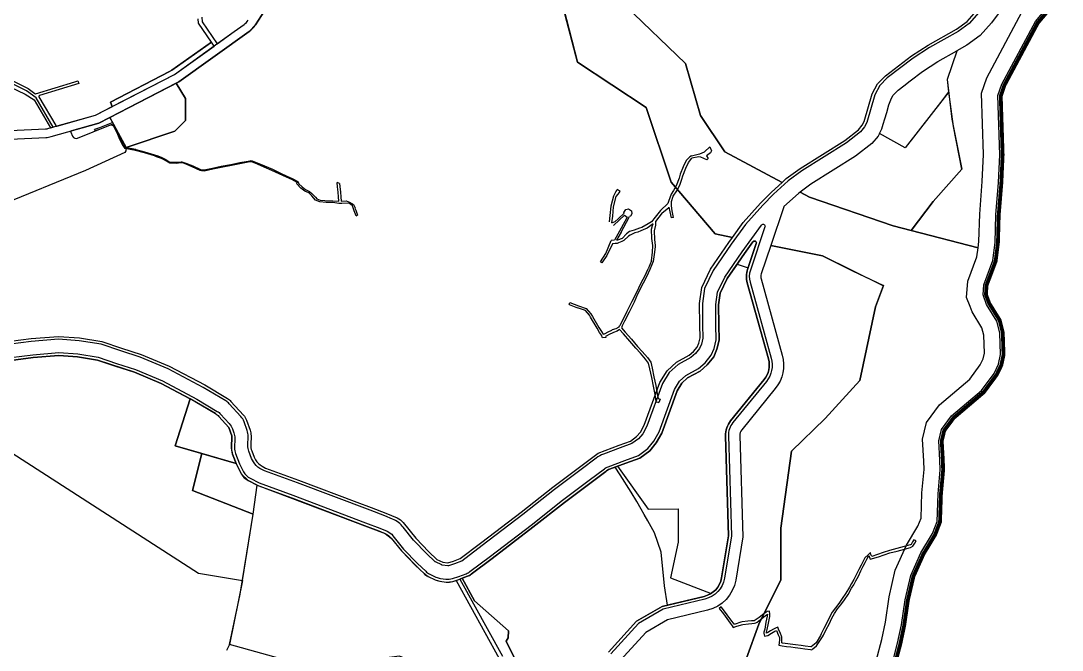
# Model space of a CAD drawing. Header units: millimetres. Extents: x 249769 to 250948, y 543138 to 544364.
# Drawn here: x 250351 to 250897, y 543634 to 543964 of the extents above; entities that cross this region are included whole.
import ezdxf

# ---------------------------------------------------------------- set-up
doc = ezdxf.new("R2010")
doc.units = ezdxf.units.MM
doc.linetypes.add('Character_Dash_E', pattern=[69, 15, -6, 30, -3, 15])
doc.layers.add('_Mixuse-HIgh', color=7, linetype='Continuous', lineweight=30, true_color=0xffa64d)
for name, color, linetype, lineweight in [('_Neighbourhood Green', 60, 'Continuous', 30), ('_Proposed Institutional', 150, 'Continuous', 30), ('_Proposed Road', 7, 'Continuous', 30), ('_Residential-Low', 41, 'Continuous', 30), ('_Steep Slope', 93, 'Continuous', 30), ('community green', 60, 'Continuous', 30), ('FOOTPATH', 1, 'Continuous', 30), ('Project Boundary', 233, 'Character_Dash_E', 30), ('Proposed Parking', 253, 'Continuous', 30)]:
    doc.layers.add(name, color=color, linetype=linetype, lineweight=lineweight)

# ---------------------------------------------------------------- blocks, each defined once
blk = doc.blocks.new('community green')
at = {"layer": 'community green'}
blk.add_lwpolyline([(250333.53, 543934.54), (250353.21, 543925.19), (250357.82, 543922.26), (250366.39, 543907.63), (250367.88, 543908.05), (250358.93, 543923.33), (250353.87, 543927.03), (250334.64, 543936.53)], dxfattribs=at)
blk.add_lwpolyline([(250801.01, 543904.7), (250802.3, 543907.09), (250802.98, 543909.47), (250803.8, 543912.34), (250804.77, 543915.74), (250805.91, 543919.7), (250807.29, 543923.23), (250808.1, 543924.78), (250810.71, 543927.43), (250813.7, 543929.7), (250817.13, 543932.31), (250823.56, 543937.2), (250827.59, 543939.81), (250831.62, 543942.43), (250841.53, 543947.99), (250841.51, 543947.8), (250836.44, 543932.89), (250837.23, 543926.43), (250833.65, 543921.84), (250814.44, 543897.22)], close=True, dxfattribs=at)
for points in [[(250736.42, 543847, 0.858243), (250734.66, 543847.91), (250730.2, 543841.77), (250726.31, 543836.13), (250732.15, 543834.3)], [(250676.02, 543707.79), (250673.86, 543711.85), (250670.89, 543716.73), (250665.01, 543725.8), (250662.41, 543729.82), (250663.68, 543730.3), (250679.79, 543707.83), (250695.54, 543708), (250695.54, 543708), (250695.38, 543691.06), (250695.38, 543690.47), (250691.43, 543671.74), (250712.76, 543663.63, -0.082081), (250709.16, 543662.11), (250689.93, 543657.55), (250688.27, 543667.64), (250686.52, 543685.2), (250682.97, 543695.43), (250679.61, 543701.68), (250677.65, 543705.02)]]:
    blk.add_lwpolyline(points, format="xyb", close=True, dxfattribs=at)
at = {"layer": 'community green', "elevation": 2131.26}
blk.add_lwpolyline([(250676.02, 543707.79), (250673.86, 543711.85), (250670.89, 543716.73), (250665.01, 543725.8), (250662.41, 543729.82), (250663.68, 543730.3), (250679.79, 543707.83), (250695.54, 543708), (250695.54, 543708), (250695.38, 543691.06), (250695.38, 543690.47), (250691.43, 543671.74), (250712.76, 543663.63, -0.082081), (250709.16, 543662.11), (250689.93, 543657.55), (250688.27, 543667.64), (250686.52, 543685.2), (250682.97, 543695.43), (250679.61, 543701.68), (250677.65, 543705.02)], format="xyb", close=True, dxfattribs=at)
at = {"layer": 'community green'}
blk.add_lwpolyline([(250611.54, 543625.88), (250605.34, 543638.67), (250606.32, 543640.36), (250606.47, 543644.02), (250588.72, 543659.78), (250582.28, 543671.57), (250581.07, 543671.11), (250603.29, 543630.74, -0.100132)], format="xyb", dxfattribs=at)
blk.add_lwpolyline([(250611.54, 543625.88), (250605.34, 543638.67), (250606.32, 543640.36), (250606.47, 543644.02), (250588.72, 543659.78), (250582.28, 543671.57), (250581.07, 543671.11), (250603.29, 543630.74, -0.100132)], format="xyb", dxfattribs=at)
blk = doc.blocks.new('g')
at = {"layer": '_Steep Slope'}
for p, q in [((250633.32, 543978.13), (250642.73, 543941.98)), ((250699.26, 543941.26), (250667.65, 543971.79)), ((250867.78, 543973.48), (250859.64, 543962.64)), ((250857.25, 543933.86), (250875.64, 543968.23)), ((250859.64, 543962.64), (250853.7, 543955.98)), ((250853.7, 543955.98), (250846.86, 543950.99)), ((250846.86, 543950.99), (250841.53, 543947.99)), ((250841.51, 543947.8), (250836.44, 543932.89)), ((250841.53, 543947.99), (250841.51, 543947.8)), ((250642.73, 543941.98), (250678.72, 543918.21)), ((250707.15, 543914.13), (250699.26, 543941.26)), ((250854.52, 543925.77), (250857.25, 543933.86)), ((250836.44, 543932.89), (250838.96, 543912.17)), ((250855.55, 543893.6), (250854.52, 543925.77)), ((250678.72, 543918.21), (250691.83, 543879.18)), ((250719.95, 543895.09), (250707.15, 543914.13)), ((250838.96, 543912.17), (250844.12, 543885.97)), ((250749.96, 543879.03), (250719.95, 543895.09)), ((250854.91, 543879.56), (250855.55, 543893.6)), ((250844.12, 543885.97), (250829.12, 543869.05)), ((250691.83, 543879.18), (250714.94, 543852.02)), ((250744.32, 543873.95), (250749.96, 543879.03)), ((250853.52, 543862.47), (250854.91, 543879.56)), ((250738.66, 543868.11), (250744.32, 543873.95)), ((250758.48, 543873.26), (250750.83, 543866.35)), ((250759.43, 543873.96), (250758.48, 543873.26)), ((250764.3, 543871.36), (250759.43, 543873.96)), ((250729.62, 543857.98), (250738.66, 543868.11)), ((250808.18, 543856.3), (250764.3, 543871.36)), ((250829.12, 543869.05), (250817.67, 543853.85)), ((250750.8, 543866.26), (250744.01, 543846.04)), ((250853.11, 543848.14), (250853.52, 543862.47)), ((250723.94, 543850.17), (250729.62, 543857.98)), ((250714.94, 543852.02), (250723.94, 543850.17)), ((250817.67, 543853.85), (250808.18, 543856.3)), ((250852.69, 543844.82), (250817.67, 543853.85)), ((250817.67, 543853.85), (250852.69, 543844.82)), ((250744.01, 543846.04), (250771.15, 543840.47)), ((250852.69, 543844.82), (250853.11, 543848.14)), ((250771.15, 543840.47), (250786.84, 543832.76)), ((250852.09, 543840.1), (250852.69, 543844.82)), ((250847.25, 543827.23), (250852.09, 543840.1)), ((250786.84, 543832.76), (250803.03, 543824.94)), ((250803.03, 543824.94), (250798.92, 543813.8)), ((250846.67, 543818.77), (250847.25, 543827.23)), ((250848.47, 543813.99), (250846.67, 543818.77)), ((250798.92, 543813.8), (250790.71, 543775.19)), ((250849.5, 543811.24), (250848.47, 543813.99)), ((250854.68, 543802.89), (250849.5, 543811.24)), ((250855.67, 543798.98), (250854.68, 543802.89)), ((250855.98, 543789.53), (250855.67, 543798.98)), ((250853.83, 543783.38), (250855.34, 543786.51)), ((250855.34, 543786.51), (250855.98, 543789.53)), ((250848.28, 543775.89), (250853.83, 543783.38)), ((250790.71, 543775.19), (250772.6, 543755.37)), ((250832.5, 543762.48), (250848.28, 543775.89)), ((250825.69, 543753.3), (250832.5, 543762.48)), ((250772.6, 543755.37), (250754.83, 543738.28)), ((250823.56, 543744.43), (250825.69, 543753.3)), ((250824.21, 543733.03), (250823.56, 543744.43)), ((250754.83, 543738.28), (250749.32, 543697.81)), ((250824.35, 543728.62), (250824.21, 543733.03)), ((250823.24, 543716.43), (250824.35, 543728.62)), ((250822.79, 543703.09), (250823.24, 543716.43)), ((250815.17, 543688.92), (250821.16, 543698.82)), ((250821.16, 543698.82), (250822.79, 543703.09)), ((250749.32, 543697.81), (250749.32, 543670.81)), ((250809.29, 543675.79), (250815.17, 543688.92)), ((250806.03, 543661.92), (250809.29, 543675.79)), ((250749.32, 543670.81), (250737.7, 543647.57)), ((250804.13, 543648.64), (250806.03, 543661.92)), ((250737.7, 543647.57), (250731.21, 543629.8)), ((250802.2, 543639.52), (250804.13, 543648.64)), ((250799.24, 543628.37), (250802.2, 543639.52))]:
    blk.add_line(p, q, dxfattribs=at)
blk.add_lwpolyline([(250340.17, 543750.34), (250340.66, 543740.79), (250443.94, 543674.26), (250467.03, 543670.36), (250460.2, 543636.8), (250458.73, 543633.71)], dxfattribs=at)
blk.add_arc((250762.17, 543862.44), 12, 161.0097, 161.4372, dxfattribs=at)

msp = doc.modelspace()

# ---------------------------------------------------------------- linework, layer by layer
at = {"layer": '_Mixuse-HIgh'}
for points in [[(250808.18, 543856.3), (250817.67, 543853.85), (250829.1, 543869.07), (250844.12, 543885.97), (250839.85, 543908.37), (250837.32, 543926.55), (250814.44, 543897.22), (250800.98, 543904.72), (250800.22, 543903.32), (250796.97, 543899.36), (250788.51, 543892.85), (250764.99, 543878.03), (250759.44, 543873.96), (250764.3, 543871.36), (250808.18, 543856.3)], [(250726.31, 543836.13), (250721.14, 543828.65), (250717.54, 543821.01), (250716.67, 543814.93), (250716.78, 543804.47), (250716.94, 543796.39), (250715.74, 543791.58), (250714.12, 543787.68), (250710.75, 543783.39), (250707.01, 543780.19), (250700.34, 543776.56), (250697.41, 543773.9), (250694.96, 543769.86), (250686.82, 543747.68), (250683.98, 543742.51), (250680.56, 543738.44), (250675.3, 543734.59), (250667.2, 543731.62), (250663.68, 543730.3)]]:
    msp.add_lwpolyline(points, dxfattribs=at)
for points in [[(250658.93, 543632.88), (250673.65, 543649.11), (250687, 543656.85), (250709.16, 543662.11, 0.302153), (250718.22, 543671.83), (250721.87, 543693.88), (250720.29, 543746.14, -0.180131), (250722.97, 543754.08), (250740.56, 543775.72, 0.243195), (250742.81, 543786.51), (250731.69, 543826.43, -0.15002), (250731.87, 543833.47), (250736.42, 543847, 0.858243), (250734.66, 543847.91), (250730.2, 543841.77), (250721.14, 543828.65), (250717.54, 543821.01), (250716.67, 543814.93), (250716.78, 543804.47), (250716.94, 543796.39), (250715.74, 543791.58), (250714.12, 543787.68), (250710.75, 543783.39), (250707.01, 543780.19), (250700.34, 543776.56), (250697.41, 543773.9), (250694.96, 543769.86), (250686.82, 543747.68), (250683.98, 543742.51), (250680.56, 543738.44), (250675.3, 543734.59), (250668.02, 543731.92), (250659.53, 543728.75, 0.0732), (250657.49, 543727.62), (250649.79, 543721.76), (250635.81, 543711.38), (250619.27, 543698.31), (250597.91, 543682.02), (250587.02, 543673.73, -0.071627), (250585.03, 543672.63), (250582.28, 543671.57), (250588.72, 543659.78), (250606.47, 543644.02), (250606.32, 543640.36), (250605.34, 543638.67), (250611.56, 543625.83)], [(250731.21, 543629.8), (250737.7, 543647.57), (250749.32, 543670.81), (250749.32, 543697.81), (250754.83, 543738.28), (250772.6, 543755.37), (250790.71, 543775.19), (250798.92, 543813.8), (250803.03, 543824.94), (250802.54, 543825.06), (250771.15, 543840.47), (250744.01, 543846.04), (250738.98, 543831.08, 0.15002), (250738.92, 543828.44), (250750.04, 543788.52, -0.243195), (250746.38, 543770.99), (250728.79, 543749.35, 0.180131), (250727.78, 543746.37), (250729.39, 543693.37), (250725.62, 543670.61, -0.302153), (250710.89, 543654.82), (250689.81, 543649.81), (250678.43, 543643.2), (250665.22, 543628.65)]]:
    msp.add_lwpolyline(points, format="xyb", dxfattribs=at)
at = {"layer": '_Neighbourhood Green'}
msp.add_lwpolyline([(250801.01, 543904.7), (250802.3, 543907.09), (250802.98, 543909.47), (250803.8, 543912.34), (250804.77, 543915.74), (250805.91, 543919.7), (250807.29, 543923.23), (250808.1, 543924.78), (250810.71, 543927.43), (250813.7, 543929.7), (250817.13, 543932.31), (250823.56, 543937.2), (250831.62, 543942.43), (250841.53, 543947.99), (250841.51, 543947.8), (250836.44, 543932.89), (250837.23, 543926.43), (250833.65, 543921.84), (250814.44, 543897.22)], close=True, dxfattribs=at)
msp.add_lwpolyline([(250736.42, 543847, 0.858243), (250734.66, 543847.91), (250730.2, 543841.77), (250726.31, 543836.13), (250732.15, 543834.3)], format="xyb", close=True, dxfattribs=at)
at = {"layer": '_Proposed Institutional'}
for points in [[(250491.2, 543988.63), (250473.84, 543961.55), (250470.58, 543958.12), (250433.72, 543931.78), (250432.22, 543931.01), (250437.28, 543922.98), (250437.14, 543911.41), (250431.62, 543905.89), (250406.15, 543897.28), (250405.93, 543895.59), (250405.31, 543894.67), (250384.85, 543885.21), (250339.39, 543866.73)], [(250667.71, 543971.72), (250699.26, 543941.26), (250707.15, 543914.13), (250719.95, 543895.09), (250749.96, 543879.03), (250752.16, 543881.02), (250759.36, 543886.3), (250782.78, 543901.06), (250789.97, 543906.59), (250791.91, 543908.95), (250792.99, 543910.93), (250797.15, 543925.43), (250799.94, 543930.73), (250804.08, 543934.95), (250817.81, 543945.38), (250826.45, 543950.99), (250841.45, 543959.42), (250846.95, 543963.44), (250851.9, 543968.98)]]:
    msp.add_lwpolyline(points, dxfattribs=at)
msp.add_lwpolyline([(250345.48, 543795.81), (250356.22, 543797.2), (250370.67, 543798.37), (250381.69, 543797.58), (250393.39, 543795.69), (250403.72, 543792.24), (250413.88, 543788.93), (250428.71, 543782.78), (250447.25, 543772.89), (250459.25, 543765.71, -0.072942), (250461.04, 543764.25), (250467.56, 543757.12, -0.098969), (250469.18, 543754.43), (250471.07, 543749.2, -0.093269), (250471.54, 543746.28), (250471.41, 543741.44, 0.097952), (250471.93, 543738.38), (250473.21, 543735.04), (250473.95, 543733.66, 0.15243), (250477.34, 543730.31), (250479.2, 543729.34), (250496.36, 543723.06), (250527.09, 543711.46), (250534.49, 543708.67), (250542.22, 543705.78), (250548.2, 543703.18, -0.121312), (250551.25, 543700.85), (250557.93, 543692.54), (250564.84, 543685.39), (250568.96, 543681.44), (250572.07, 543679.95), (250574.73, 543679.59), (250577.66, 543680.52), (250581.2, 543681.87), (250591.85, 543689.97), (250592.52, 543690.48), (250613.14, 543706.21), (250629.73, 543719.31), (250643.78, 543729.76), (250653.55, 543737.18), (250664.54, 543741.3), (250670.53, 543743.5), (250673.68, 543745.8), (250675.69, 543748.19), (250677.7, 543751.84), (250685.91, 543774.22), (250689.62, 543780.33), (250694.51, 543784.77), (250701.31, 543788.47), (250703.5, 543790.35), (250705.41, 543792.78), (250706.22, 543794.73), (250706.92, 543797.52), (250706.78, 543804.31), (250706.67, 543815.59), (250707.85, 543823.91), (250712.45, 543833.65), (250722.04, 543847.55), (250723.94, 543850.17), (250714.94, 543852.02), (250691.83, 543879.18), (250678.72, 543918.21), (250642.73, 543941.98), (250633.32, 543978.13)], format="xyb", dxfattribs=at)
for points in [[(250341.46, 543786.17), (250340.18, 543753.11), (250340.26, 543749.51), (250340.66, 543740.79), (250443.94, 543674.26), (250443.94, 543674.26), (250467.03, 543670.36), (250472.68, 543705.21), (250440.88, 543717.64), (250445.68, 543736.99), (250431.84, 543741.01), (250439.71, 543765.58), (250424.43, 543773.73), (250410.41, 543779.55), (250390.99, 543785.95), (250380.54, 543787.64), (250370.72, 543788.34), (250357.27, 543787.26), (250345.6, 543785.74)], [(250439.71, 543765.57), (250431.72, 543741.04), (250463.77, 543731.72), (250461.89, 543736.66), (250461.36, 543739.72), (250461.53, 543746.16), (250459.91, 543750.67), (250454.65, 543756.42), (250452.85, 543757.88)], [(250445.68, 543736.99), (250440.87, 543717.63), (250472.68, 543705.21), (250474.79, 543720.37), (250469.98, 543722.85), (250466.59, 543726.2), (250463.77, 543731.72)], [(250474.79, 543720.37), (250541.95, 543694.99), (250544.99, 543692.67), (250550.42, 543685.92), (250560.03, 543676.15), (250562.27, 543674), (250564.34, 543672.57), (250568.03, 543670.8), (250570.44, 543670.08), (250573.85, 543669.62), (250577.3, 543669.92), (250579.12, 543670.49), (250601.64, 543629.6), (250582.79, 543620.65), (250574.7, 543620.04), (250549.4, 543630.77), (250539.95, 543629.49), (250531.14, 543617.19), (250460.2, 543636.8), (250465.89, 543663.33), (250472.68, 543705.21)]]:
    msp.add_lwpolyline(points, close=True, dxfattribs=at)
at = {"layer": '_Proposed Road'}
for points in [[(250308.3, 543900), (250363.95, 543902.6, 0.056714), (250366.74, 543903.05), (250391.68, 543910.05), (250433.72, 543931.78), (250470.58, 543958.12, 0.095413), (250473.84, 543961.55), (250491.2, 543988.63)], [(250345.58, 543787.25), (250357.11, 543788.75), (250370.71, 543789.85), (250380.71, 543789.13), (250391.35, 543787.41), (250401.06, 543784.17), (250410.93, 543780.95), (250425.07, 543775.08), (250443.07, 543765.49), (250453.81, 543759.06, -0.072942), (250455.61, 543757.59), (250460.14, 543752.64, -0.098969), (250461.76, 543749.95), (250462.53, 543747.82, -0.093269), (250463, 543744.9), (250462.87, 543739.98, 0.097952), (250463.39, 543736.92), (250465.46, 543731.51), (250467.69, 543727.32, 0.15243), (250471.08, 543723.97), (250475.78, 543721.55), (250493.4, 543715.09), (250531.5, 543700.71), (250539.04, 543697.9), (250542.89, 543696.22, -0.121312), (250545.93, 543693.9), (250551.54, 543686.91), (250558.85, 543679.36), (250563.14, 543675.25, 0.079257), (250565.21, 543673.82), (250568.46, 543672.25, 0.078991), (250570.87, 543671.53), (250573.71, 543671.15, 0.109658), (250577.17, 543671.45), (250580.45, 543672.48), (250584.29, 543673.95, 0.071627), (250586.29, 543675.06), (250597, 543683.21), (250618.35, 543699.5), (250634.9, 543712.57), (250648.89, 543722.96), (250656.76, 543728.95, -0.0732), (250658.8, 543730.07), (250667.49, 543733.33), (250674.59, 543735.93), (250679.53, 543739.55), (250682.74, 543743.36), (250685.46, 543748.3), (250693.6, 543770.52), (250696.24, 543774.86), (250699.46, 543777.79), (250706.16, 543781.43), (250709.67, 543784.43), (250712.81, 543788.44), (250714.32, 543792.05), (250715.44, 543796.56), (250715.28, 543804.44), (250715.17, 543815.03), (250716.09, 543821.44), (250719.84, 543829.4), (250728.98, 543842.64), (250739.19, 543856.7, -0.858243), (250740.95, 543855.79), (250733.3, 543832.99, 0.15002), (250733.14, 543826.83), (250744.26, 543786.91, -0.243195), (250741.73, 543774.77), (250724.13, 543753.13, 0.180131), (250721.79, 543746.19), (250723.37, 543693.78), (250719.7, 543671.59, -0.302153), (250709.5, 543660.66), (250687.56, 543655.45), (250674.61, 543647.93), (250660.19, 543632.04)], [(250345.6, 543785.74), (250357.27, 543787.26), (250370.72, 543788.34), (250380.54, 543787.64), (250390.99, 543785.94), (250400.59, 543782.74), (250410.41, 543779.54), (250424.43, 543773.72), (250442.33, 543764.18), (250452.85, 543757.88, -0.072942), (250454.65, 543756.42), (250459.91, 543750.67), (250461.53, 543746.16), (250461.36, 543739.72, 0.097952), (250461.89, 543736.66), (250464.09, 543730.89), (250466.59, 543726.2, 0.15243), (250469.98, 543722.85), (250475.18, 543720.17), (250492.88, 543713.69), (250530.98, 543699.3), (250538.47, 543696.51), (250541.95, 543694.99, -0.121312), (250544.99, 543692.67), (250550.42, 543685.92), (250557.79, 543678.3), (250562.27, 543674, 0.079257), (250564.34, 543672.57), (250568.03, 543670.8, 0.078991), (250570.44, 543670.08), (250573.85, 543669.62, 0.109658), (250577.3, 543669.92), (250580.95, 543671.07), (250585.03, 543672.63, 0.071627), (250587.02, 543673.73), (250597.91, 543682.02), (250619.27, 543698.31), (250635.81, 543711.38), (250649.79, 543721.76), (250657.49, 543727.62, -0.0732), (250659.53, 543728.75), (250668.02, 543731.92), (250675.3, 543734.59), (250680.56, 543738.44), (250683.98, 543742.51), (250686.82, 543747.68), (250694.96, 543769.86), (250697.41, 543773.9), (250700.34, 543776.56), (250707.01, 543780.19), (250710.75, 543783.39), (250714.12, 543787.68), (250715.74, 543791.58), (250716.94, 543796.39), (250716.78, 543804.47), (250716.67, 543814.93), (250717.54, 543821.01), (250721.14, 543828.65), (250730.2, 543841.77), (250734.66, 543847.91, -0.858243), (250736.42, 543847), (250731.87, 543833.47, 0.15002), (250731.69, 543826.43), (250742.81, 543786.51, -0.243195), (250740.56, 543775.72), (250722.97, 543754.08, 0.180131), (250720.29, 543746.14), (250721.87, 543693.88), (250718.22, 543671.83, -0.302153), (250709.16, 543662.11), (250687, 543656.85), (250673.65, 543649.11), (250658.93, 543632.88)]]:
    msp.add_lwpolyline(points, format="xyb", dxfattribs=at)
msp.add_lwpolyline([(250807.39, 543625.94), (250810.47, 543637.55), (250812.51, 543647.16), (250814.39, 543660.34), (250817.38, 543673.06), (250822.71, 543684.97), (250828.83, 543695.07), (250831.24, 543701.39), (250831.72, 543715.9), (250832.86, 543728.36), (250832.7, 543733.4), (250832.12, 543743.66), (250833.55, 543749.63), (250838.75, 543756.64), (250854.53, 543770.05), (250861.13, 543778.96), (250863.44, 543783.73), (250864.51, 543788.78), (250864.13, 543800.18), (250862.6, 543806.25), (250857.16, 543815.01), (250855.28, 543820.04), (250855.64, 543825.4), (250860.4, 543838.04), (250861.6, 543847.48), (250862.01, 543862), (250863.4, 543879.03), (250864.05, 543893.55), (250863.07, 543924.51), (250865.08, 543930.48), (250882.71, 543963.43), (250894.57, 543977.53)], dxfattribs=at)
for points, elevation in [([(250853.06, 543968.03), (250847.96, 543962.32), (250842.26, 543958.16), (250827.22, 543949.7), (250818.67, 543944.15), (250805.07, 543933.83), (250801.16, 543929.84), (250798.54, 543924.87), (250794.39, 543910.35), (250793.16, 543908.11), (250791.02, 543905.51), (250783.64, 543899.83), (250760.21, 543885.06), (250753.11, 543879.86), (250745.37, 543872.87), (250739.76, 543867.09), (250730.79, 543857.04), (250723.26, 543846.68), (250713.75, 543832.9), (250709.31, 543823.48), (250708.17, 543815.49), (250708.28, 543804.34), (250708.42, 543797.35), (250707.65, 543794.26), (250706.72, 543792.01), (250704.59, 543789.3), (250702.16, 543787.23), (250695.38, 543783.54), (250690.78, 543779.37), (250687.27, 543773.57), (250679.07, 543751.21), (250676.94, 543747.34), (250674.72, 543744.7), (250671.25, 543742.16), (250665.06, 543739.89), (250656.35, 543736.63, 0.0732), (250652.52, 543734.52), (250644.68, 543728.56), (250630.64, 543718.12), (250614.06, 543705.03), (250592.76, 543688.78), (250582.05, 543680.63, -0.071627), (250581.8, 543680.49), (250578.16, 543679.1), (250575.07, 543678.13, -0.109658), (250574.64, 543678.09), (250571.8, 543678.47, -0.078991), (250571.49, 543678.56), (250568.24, 543680.13, -0.079257), (250567.98, 543680.3), (250563.79, 543684.32), (250556.8, 543691.55), (250551.39, 543698.28, 0.121312), (250545.69, 543702.64), (250541.66, 543704.39), (250533.96, 543707.26), (250495.84, 543721.66), (250478.6, 543727.97), (250476.23, 543729.19, -0.15243), (250472.84, 543732.54), (250471.84, 543734.42), (250470.43, 543738.12, -0.097952), (250469.9, 543741.18), (250470.03, 543746.04, 0.093269), (250469.56, 543748.96), (250467.87, 543753.64, 0.098969), (250466.25, 543756.33), (250460.09, 543763.07, 0.072942), (250458.29, 543764.54), (250446.51, 543771.58), (250428.07, 543781.42), (250413.36, 543787.52), (250403.25, 543790.82), (250393.03, 543794.22), (250381.52, 543796.09), (250370.68, 543796.87), (250356.38, 543795.71), (250345.5, 543794.3)], 2192), ([(250308.11, 543904.5), (250363.74, 543907.1, 0.056714), (250365.52, 543907.39), (250390.02, 543914.26), (250431.36, 543935.63), (250453.01, 543951.1), (250462.78, 543958.08), (250467.96, 543961.78, 0.095413), (250470.05, 543963.97)], 2284.87)]:
    msp.add_lwpolyline(points, format="xyb", dxfattribs=dict(at, elevation=elevation))
at = {"layer": '_Residential-Low'}
for points in [[(250335.28, 543937.89), (250354.67, 543928.31), (250358.18, 543925.58, 0.219564), (250358.6, 543925.52), (250379.15, 543931.82), (250380.69, 543932.3), (250380.69, 543932.3), (250380.7, 543932.3), (250381.24, 543930.91), (250360.64, 543924.58, 0.483989), (250360.36, 543923.85), (250369.18, 543908.8, 0.340856), (250369.75, 543908.57), (250390.02, 543914.26), (250398.84, 543918.81), (250397.87, 543921.13), (250397.87, 543921.13), (250428.88, 543937.16), (250430.06, 543937.77), (250450.78, 543952.57), (250444.06, 543962.51), (250443.85, 543964.75)], [(250445.78, 543965.6), (250446.01, 543963.2), (250453.8, 543951.66), (250462.78, 543958.08), (250467.96, 543961.78, 0.095413), (250470.05, 543963.97)]]:
    msp.add_lwpolyline(points, format="xyb", dxfattribs=at)
msp.add_lwpolyline([(250437.28, 543922.98), (250432.22, 543931.01), (250397.56, 543913.09), (250406.15, 543897.28), (250431.62, 543905.89), (250437.14, 543911.41)], close=True, dxfattribs=at)
at = {"layer": 'FOOTPATH'}
for p, q in [((250389.82, 543906.12), (250389.42, 543906.8)), ((250410.9, 543895.81), (250405.48, 543896.82)), ((250517.92, 543878.39), (250516.74, 543879.04)), ((250665.04, 543874.24), (250663.4, 543875.25)), ((250661.58, 543871.82), (250660.22, 543866.56)), ((250661.56, 543866.15), (250662.92, 543871.57)), ((250686.21, 543864.3), (250690.04, 543867.97)), ((250663.99, 543859.97), (250667.09, 543862.89)), ((250687.13, 543863.14), (250690.47, 543865.77)), ((250526.72, 543861.58), (250527.39, 543861.78)), ((250661.53, 543856.53), (250664.49, 543859.26)), ((250693.05, 543860.66), (250691.82, 543860.44)), ((250665.56, 543853.01), (250663.17, 543848.68)), ((250662.1, 543848.7), (250660.31, 543848.61)), ((250683.09, 543842.41), (250682.4, 543837.64)), ((250655.49, 543836.96), (250654.68, 543837.41)), ((250681.5, 543837.97), (250679.66, 543833.67)), ((250682.4, 543837.64), (250680.63, 543833.32)), ((250638.3, 543814.99), (250638.74, 543816.02)), ((250638.3, 543814.99), (250642.65, 543813.39)), ((250646.86, 543811.86), (250642.65, 543813.39)), ((250664.87, 543804.07), (250664.75, 543803.86)), ((250665.87, 543803.15), (250665.73, 543802.81)), ((250665.99, 543803.43), (250665.87, 543803.15)), ((250819.49, 543689.94), (250820.16, 543691.14)), ((250717.92, 543656.69), (250716.94, 543655.8))]:
    msp.add_line(p, q, dxfattribs=at)
for points in [[(250411.15, 543896.26), (250406.23, 543897.21), (250405.04, 543898.74), (250403.24, 543902.09), (250401.89, 543905.22), (250401.03, 543906.8), (250399.61, 543909.43), (250399.05, 543910.42), (250395.59, 543909.03), (250392.05, 543907.69), (250389.42, 543906.8)], [(250389.82, 543906.12), (250391.07, 543906.64), (250392.23, 543907), (250395.33, 543908.14), (250398.93, 543909.47), (250399.19, 543909.29), (250401.12, 543905.11), (250402.65, 543901.67), (250404.43, 543898.37), (250405.48, 543896.82)], [(250510.87, 543868.42), (250507.58, 543868.8), (250505.29, 543869.69), (250503.44, 543871.96), (250501.91, 543873.57), (250499.79, 543874.41), (250497.66, 543876.09), (250495.61, 543878.24), (250495.72, 543879.01), (250492.86, 543880.54), (250490.15, 543881.76), (250486.36, 543883.47), (250482.51, 543885.29), (250478.51, 543887.02), (250473.7, 543889.09), (250471.75, 543889.87), (250471.14, 543889.82), (250469.15, 543889.47), (250465.63, 543888.83), (250461.23, 543887.97), (250455.96, 543886.93), (250451.57, 543886.01), (250446.94, 543884.97), (250445.53, 543885.02), (250444.83, 543885.27), (250440.76, 543887.21), (250436.65, 543888.88), (250435.3, 543889.3), (250434.95, 543889.28), (250432.23, 543888.93), (250429.02, 543889.06), (250426.09, 543890.78), (250424.63, 543891.53), (250422.06, 543892.49), (250420.98, 543892.88), (250415.67, 543894.49), (250410.9, 543895.81)], [(250411.15, 543896.26), (250415.78, 543895.12), (250421.01, 543893.48), (250422.23, 543893.06), (250424.45, 543892.18), (250426.52, 543891.21), (250429.06, 543889.72), (250431.45, 543889.63), (250432.12, 543889.59), (250434.89, 543889.81), (250435.22, 543889.82), (250437.32, 543889.17), (250440.99, 543887.71), (250445.06, 543885.78), (250445.56, 543885.57), (250446.96, 543885.54), (250451.3, 543886.53), (250455.82, 543887.47), (250461.05, 543888.49), (250465.65, 543889.4), (250468.96, 543890.05), (250471.08, 543890.41), (250471.69, 543890.55), (250473.92, 543889.67), (250478.68, 543887.64), (250482.72, 543885.93), (250486.58, 543884.02), (250490.31, 543882.35), (250493.16, 543881.14), (250496.03, 543879.56), (250496.56, 543878.3), (250498.3, 543876.8), (250500.04, 543875.28), (250502.14, 543874.34), (250503.44, 543873.27), (250505.29, 543871.31)], [(250702.38, 543892.95), (250706.03, 543893.85), (250706.87, 543893.94), (250709.19, 543895.06), (250712.03, 543897.66), (250712.97, 543895.57), (250712.38, 543894.47), (250710.38, 543892.9), (250711.16, 543891.52), (250710.5, 543890.94), (250707.3, 543892.26), (250706.25, 543892.36), (250702.63, 543891.71)], [(250702.38, 543892.95), (250701.6, 543892.52), (250699.66, 543890.51), (250698.08, 543887.13), (250696.57, 543883.37), (250696.02, 543881.33), (250694.36, 543877.23), (250693.09, 543874.88), (250691.82, 543872.84), (250690.44, 543869), (250690.04, 543867.97)], [(250693.05, 543860.66), (250692.28, 543864.11), (250691.91, 543866.78), (250691.92, 543868.96), (250692.79, 543871.83), (250694.68, 543874.56), (250696.4, 543877.53), (250697.47, 543880.69), (250697.96, 543882.47), (250699.5, 543886.46), (250700.82, 543889.44), (250702.63, 543891.71)], [(250510.29, 543869.47), (250514.39, 543869.34), (250517.58, 543869.14), (250517.46, 543871.41), (250517.26, 543873.9), (250516.96, 543876.76), (250516.74, 543879.04)], [(250517.92, 543878.39), (250518.14, 543876.86), (250518.4, 543873.95), (250518.6, 543871.55), (250518.8, 543869.21), (250521.41, 543869.43), (250523.22, 543868.74), (250525.27, 543867.47), (250526.17, 543865.68), (250526, 543865.55), (250526.46, 543864.4), (250527.39, 543861.78)], [(250663.29, 543875.07), (250662.54, 543873.86), (250661.58, 543871.82)], [(250662.92, 543871.57), (250663.98, 543872.95), (250665.04, 543874.24)], [(250505.29, 543871.31), (250506.02, 543870.42), (250507.87, 543869.71), (250510.29, 543869.47)], [(250526.72, 543861.58), (250525.65, 543864.14), (250525.19, 543865.26), (250524.7, 543866.82), (250523.89, 543867.49), (250523.19, 543867.99), (250522.64, 543868.19), (250519.1, 543868.03), (250517.65, 543868.06), (250514.41, 543868.53), (250510.87, 543868.42)], [(250660.22, 543866.56), (250659.57, 543861.61), (250659.36, 543858.35)], [(250660.73, 543857.86), (250661.19, 543861.36), (250661.56, 543866.15)], [(250686.21, 543864.3), (250683.45, 543860.74), (250681.4, 543858.41), (250679.79, 543857.36), (250676.48, 543855.49), (250675.24, 543855.08), (250672.34, 543853.99), (250669.97, 543853.28), (250668.36, 543852.1), (250666.03, 543849.69), (250663.65, 543848.69), (250663.17, 543848.68)], [(250667.09, 543862.89), (250667.05, 543863.32), (250667.96, 543864.81), (250669.45, 543865.26), (250670.94, 543864.09), (250671.25, 543862.56), (250670.4, 543861.26), (250669.87, 543861.21)], [(250687.13, 543863.14), (250683.58, 543858.56), (250683.52, 543856.63), (250682.8, 543853.61), (250683.12, 543849.04)], [(250690.47, 543865.77), (250690.62, 543866.05), (250691.15, 543863.66), (250691.82, 543860.44)], [(250660.73, 543857.86), (250662.51, 543858.52), (250663.99, 543859.97)], [(250681.5, 543837.97), (250682.08, 543842.49), (250682.18, 543845.93), (250681.74, 543849.67), (250681.4, 543854.61), (250682.07, 543856.5), (250682.34, 543857.3), (250679.19, 543855.14), (250677.15, 543854.1), (250675.86, 543853.64), (250674.35, 543853.01), (250672.81, 543852.57), (250670.29, 543851.32), (250669.41, 543850.89), (250666.95, 543848.53), (250665.97, 543848.05), (250664.19, 543847.4), (250663.43, 543847.09), (250662.38, 543846.95), (250661.11, 543846.89)], [(250668.7, 543860.87), (250667.55, 543858.57), (250664.79, 543853.52), (250662.1, 543848.7)], [(250664.49, 543859.26), (250667.33, 543861.87), (250668.7, 543860.87)], [(250665.56, 543853.01), (250668.33, 543858.16), (250669.87, 543861.21)], [(250654.68, 543837.41), (250657.62, 543841.7), (250660.31, 543848.61)], [(250661.11, 543846.89), (250658.13, 543840.71), (250655.49, 543836.96)], [(250683.12, 543849.04), (250683.42, 543846.03), (250683.34, 543845.45), (250683.09, 543842.41)], [(250664.87, 543804.07), (250665.04, 543804.2), (250666.38, 543806.8), (250668.76, 543811.57), (250671.41, 543816.81), (250673.42, 543820.81), (250676.28, 543826.69), (250677.99, 543829.97), (250679.66, 543833.67)], [(250680.63, 543833.32), (250678.8, 543829.53), (250677.18, 543826.16), (250674.23, 543820.48), (250672.33, 543816.31), (250669.75, 543811.12), (250667.35, 543806.38), (250666.15, 543803.79), (250665.99, 543803.43)], [(250638.74, 543816.02), (250643.19, 543814.43), (250647.27, 543812.96), (250649.72, 543810.15), (250650.57, 543808.68), (250653.93, 543803.04), (250655.3, 543800.99), (250656.17, 543799.43), (250656.76, 543799.68), (250657.14, 543799.92), (250658.73, 543800.66), (250660.7, 543801.56), (250660.97, 543801.91), (250663.03, 543802.48), (250664.5, 543803.43), (250664.75, 543803.86)], [(250664.78, 543801.93), (250663.43, 543801.15), (250661.52, 543800.37), (250661.15, 543800.18), (250659.3, 543799.4), (250657.71, 543798.53), (250657.38, 543798.29), (250657.6, 543797.77), (250655.76, 543797.57), (250655.24, 543798.91), (250654.3, 543800.33), (250653.03, 543802.57), (250649.56, 543808.35), (250648.9, 543809.47), (250646.86, 543811.86), (250642.65, 543813.39)], [(250684.01, 543764.03), (250683.74, 543765.48), (250683.33, 543767.94), (250682.59, 543772.19), (250681.6, 543776.81), (250680.61, 543781.35), (250679.91, 543784.37), (250678.37, 543786.48), (250675.74, 543789.48), (250673.31, 543792.16), (250670.17, 543795.91), (250666.79, 543799.67), (250664.78, 543801.93)], [(250665.73, 543802.81), (250667.65, 543800.61), (250670.92, 543796.86), (250674.23, 543793.1), (250676.63, 543790.43), (250679.32, 543787.31), (250681.18, 543784.83), (250681.85, 543781.69), (250682.78, 543777.1), (250683.68, 543772.62), (250684.54, 543768.18), (250685.04, 543765.79), (250685.99, 543765.51), (250685.28, 543763.67)], [(250684.01, 543764.03), (250684.79, 543763.82), (250685.28, 543763.67)], [(250817.05, 543689.06), (250813.9, 543688.19), (250810.05, 543687.18), (250806.18, 543686.16), (250802.96, 543685.04), (250800.01, 543684.01), (250796.92, 543683.08), (250796.53, 543683.96), (250796.24, 543685.15), (250795.08, 543683.93)], [(250795.37, 543683.49), (250796.16, 543681.55), (250800.48, 543682.76), (250803.4, 543683.79), (250806.45, 543684.85), (250810.25, 543685.82), (250814.14, 543686.85), (250817.33, 543687.7)], [(250820.16, 543691.14), (250818.97, 543691.68), (250818.34, 543690.6), (250817.68, 543689.34), (250817.34, 543689.12), (250817.05, 543689.06)], [(250817.33, 543687.7), (250818.45, 543688.44), (250819.49, 543689.94)], [(250716.94, 543655.8), (250719.17, 543652.87), (250720.91, 543650.57), (250722.71, 543648.14), (250723.71, 543646.7), (250724.34, 543645.8), (250725.62, 543646.32), (250728.63, 543647.26), (250729.29, 543647.43), (250732.26, 543647.69), (250734.11, 543647.91), (250735.44, 543648.03), (250736.26, 543648.23), (250736.86, 543648.66), (250738.62, 543649.99), (250741.1, 543651.84), (250742.37, 543652.69), (250742.15, 543651.66), (250741.46, 543648.5), (250740.85, 543644.91), (250740.41, 543643.26), (250740.37, 543642.75), (250740.78, 543641.16), (250742.4, 543641.66), (250744.44, 543642.78), (250746.08, 543643.81), (250746.96, 543644.29), (250747.94, 543642.02), (250748.47, 543640.85), (250748.53, 543640.66), (250748.53, 543639.42), (250748.46, 543637.76), (250748.27, 543636.46), (250750.03, 543636.18), (250752.25, 543635.91), (250754.45, 543635.69), (250756.71, 543635.39), (250759.65, 543634.99), (250761.82, 543634.69), (250764.88, 543634.19), (250765.58, 543634.11), (250766.1, 543634.55), (250768, 543636.25), (250771.19, 543640.93), (250771.63, 543641.82), (250773.07, 543644.7), (250774.55, 543647.62), (250776.07, 543650.63), (250777.33, 543653.1), (250779.05, 543655.49), (250780.75, 543657.73), (250782.64, 543660.36), (250784.55, 543663.13), (250786.37, 543666.32), (250787.47, 543668.2), (250788.62, 543670.27), (250789.94, 543672.74), (250791.29, 543675.5), (250792.51, 543677.93), (250793.47, 543679.85), (250794.42, 543681.68), (250795.37, 543683.49)], [(250795.08, 543683.93), (250793.26, 543682.38), (250792.39, 543680.47), (250791.39, 543678.52), (250790.14, 543676.15), (250788.77, 543673.43), (250787.48, 543670.95), (250786.28, 543668.76), (250785.28, 543666.91), (250783.35, 543663.83), (250781.45, 543660.99), (250779.62, 543658.35), (250777.95, 543656.12), (250776.27, 543653.82), (250774.88, 543651.25), (250773.34, 543648.25), (250771.9, 543645.22), (250770.45, 543642.39), (250770.04, 543641.63), (250767.73, 543637.82), (250765.17, 543635.62), (250765, 543635.62), (250762.11, 543636.04), (250759.93, 543636.35), (250756.92, 543636.74), (250750.21, 543637.57), (250749.81, 543637.74), (250749.89, 543639.41), (250749.85, 543640.64), (250749.71, 543641.33), (250749.16, 543642.56), (250748.12, 543644.97), (250747.7, 543646.01), (250746.44, 543645.49), (250745.5, 543644.95), (250743.81, 543644.03), (250742.48, 543643.23), (250741.85, 543642.82), (250741.75, 543643.33), (250742.1, 543644.74), (250742.82, 543648.09), (250743.44, 543651.6), (250743.44, 543652.84), (250743.32, 543654.3), (250742.1, 543654.19), (250741.61, 543653.85), (250740.37, 543652.94), (250737.86, 543651.11), (250735.24, 543649.31), (250733.96, 543649.21), (250732.05, 543649.05), (250729.06, 543648.75), (250728.28, 543648.58), (250725.26, 543647.61), (250724.83, 543647.53), (250723.82, 543648.93), (250722, 543651.29), (250720.22, 543653.63), (250717.92, 543656.69)]]:
    msp.add_lwpolyline(points, dxfattribs=at)
at = {"layer": 'Project Boundary', "ltscale": 0.05, "const_width": 2}
msp.add_lwpolyline([(250808.83, 543625.51), (250811.93, 543637.2), (250813.98, 543646.9), (250815.87, 543660.06), (250818.81, 543672.58), (250824.04, 543684.27), (250830.18, 543694.41), (250832.73, 543701.09), (250833.22, 543715.81), (250834.37, 543728.32), (250834.2, 543733.47), (250833.63, 543743.53), (250834.94, 543748.98), (250839.85, 543755.61), (250855.63, 543769.02), (250862.42, 543778.18), (250864.87, 543783.25), (250866.02, 543788.64), (250865.63, 543800.39), (250863.99, 543806.85), (250858.51, 543815.68), (250856.8, 543820.26), (250857.12, 543825.08), (250861.87, 543837.68), (250863.1, 543847.37), (250863.51, 543861.92), (250864.9, 543878.93), (250865.55, 543893.54), (250864.57, 543924.28), (250866.46, 543929.88), (250883.96, 543962.59), (250895.77, 543976.62)], dxfattribs=at)
at = {"layer": 'Proposed Parking'}
msp.add_lwpolyline([(250431.36, 543935.63), (250452.18, 543950.5), (250450.78, 543952.57), (250430.06, 543937.77), (250428.88, 543937.16), (250397.87, 543921.13), (250398.84, 543918.81)], close=True, dxfattribs=at)
msp.add_lwpolyline([(250396.94, 543908.94, -0.371301), (250400.44, 543907.8), (250397.56, 543913.09), (250391.68, 543910.05), (250377.48, 543906.06, 0.450862), (250377.15, 543905.39), (250378.03, 543903.29, 0.412579), (250380.64, 543902.21)], format="xyb", close=True, dxfattribs=at)

# ---------------------------------------------------------------- block references
at = {"layer": '_Steep Slope'}
msp.add_blockref('g', (0, 0), dxfattribs=at)
at = {"layer": 'community green'}
msp.add_blockref('community green', (0, 0), dxfattribs=at)

doc.saveas('drawing.dxf')
